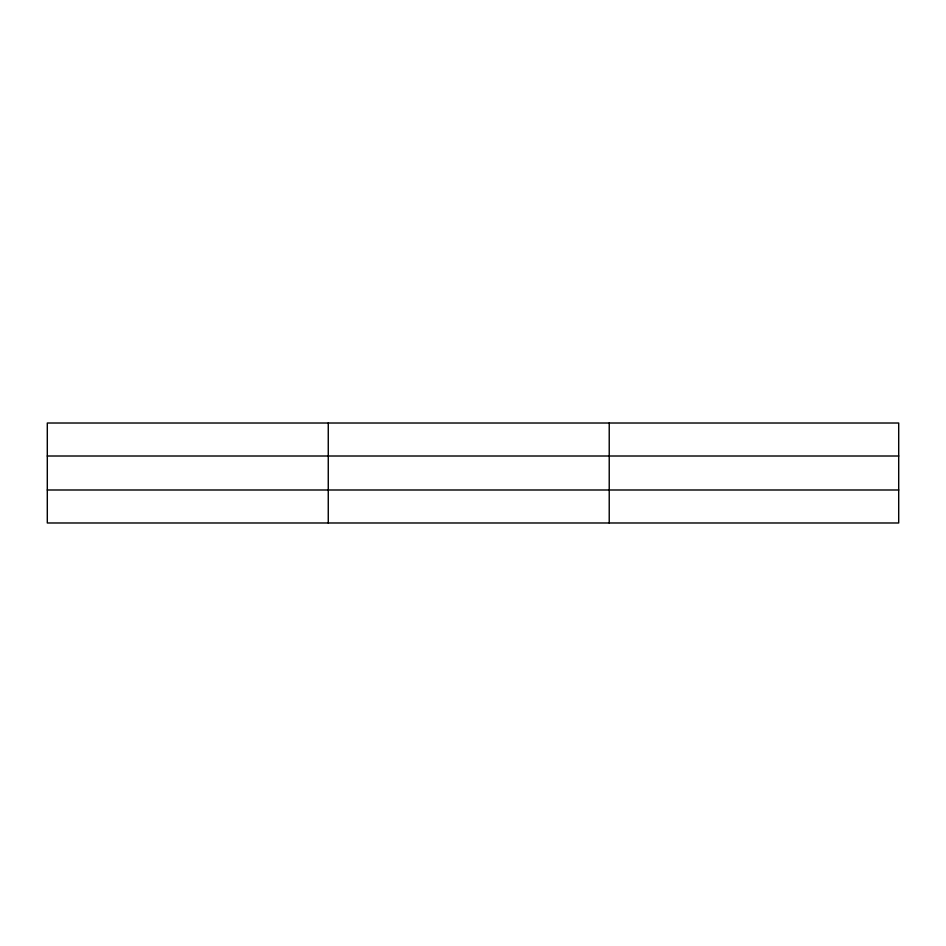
<?xml version="1.0" encoding="UTF-8"?>
<svg xmlns="http://www.w3.org/2000/svg" width="946" height="946" viewBox="0 0 946 946"><rect width="100%" height="100%" fill="white"/><g stroke="black" fill="none" stroke-linecap="round" stroke-linejoin="round"><path stroke-width="1.42" d="M328.262 522.984L328.262 423.016M609.224 522.984L609.224 423.016M898.7 456.007L898.7 423.016L47.3 423.016L47.3 522.984L898.7 522.984L898.7 456.007L47.3 456.007M47.3 489.993L898.7 489.993"/></g></svg>
